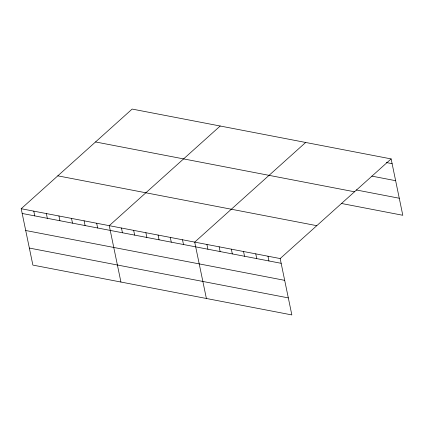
<?xml version="1.0" encoding="UTF-8"?>
<svg xmlns="http://www.w3.org/2000/svg" width="424" height="424" viewBox="0 0 424 424"><rect width="100%" height="100%" fill="white"/><g stroke="black" fill="none" stroke-linecap="round" stroke-linejoin="round"><path stroke-width="0.64" d="M391.124 158.91L280.174 258.561L291.85 314.931L32.876 265.09L21.2 208.719L132.15 109.069L391.124 158.91L402.8 215.281L341.755 203.531M220.204 126.013L109.254 225.669L120.925 282.034M305.667 142.464L194.711 242.115L206.387 298.485M386.328 162.546L392.11 163.659M371.864 176.119L395.64 180.693M356.218 189.957L399.27 198.241M95.538 141.955L354.512 191.796M57.812 175.838L316.792 225.679M21.2 208.719L280.174 258.561M22.186 213.468L281.16 263.309M25.71 230.502L284.69 280.344M29.346 248.056L288.32 297.897M267.968 256.213L268.949 260.961M255.757 253.865L256.743 258.613M243.551 251.512L244.531 256.26M231.34 249.164L232.326 253.912M219.134 246.816L220.114 251.565M206.923 244.463L207.908 249.211M182.506 239.767L183.486 244.516M170.294 237.413L171.28 242.162M158.088 235.066L159.069 239.814M145.877 232.718L146.863 237.467M133.671 230.364L134.652 235.113M121.46 228.017L122.446 232.765M96.672 223.247L97.658 227.995M84.095 220.825L85.076 225.573M71.513 218.402L72.499 223.151M58.936 215.986L59.922 220.734M46.359 213.564L47.34 218.312M33.777 211.141L34.763 215.89"/></g></svg>
